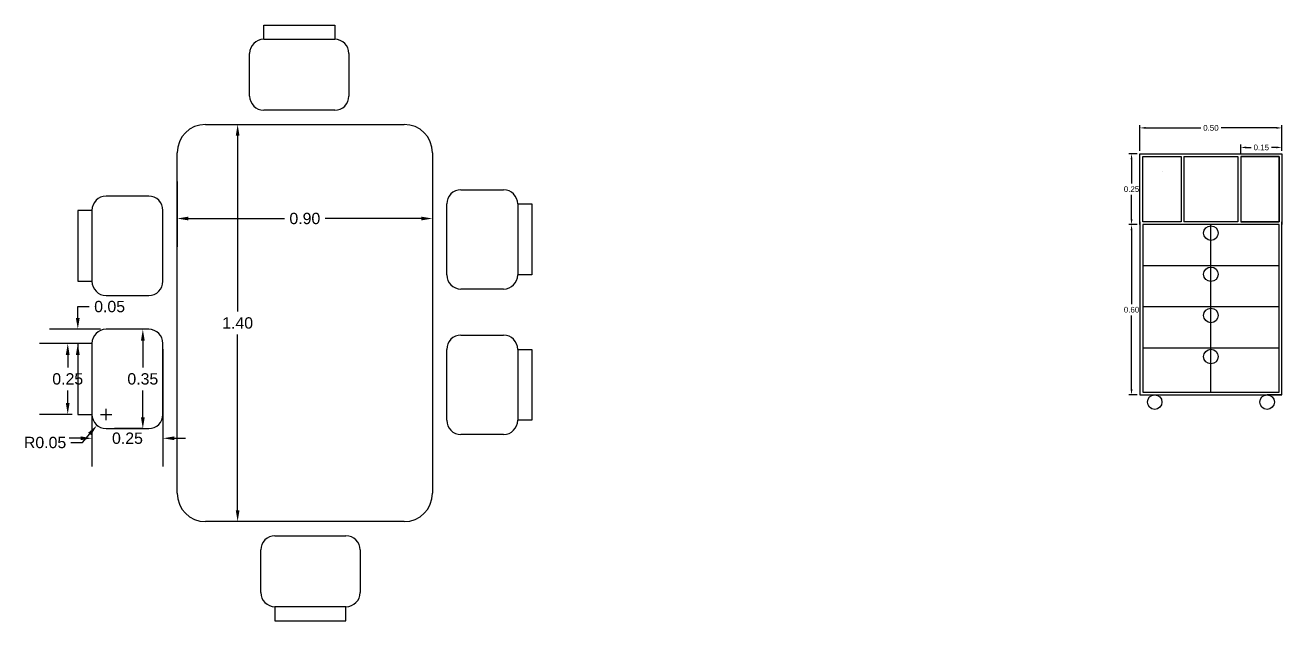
# Model space of a CAD drawing. Header units: metres. Extents: x 2869.8 to 2892.4, y 1544 to 1550.8.
# Drawn here: x 2882.661 to 2887.089, y 1544.169 to 1546.269 of the extents above; entities that cross this region are included whole.
import ezdxf

# ---------------------------------------------------------------- set-up
doc = ezdxf.new("R2010")
doc.units = ezdxf.units.M
doc.header["$LTSCALE"] = 5
doc.linetypes.add('CENTER', pattern=[50.8, 31.75, -6.35, 6.35, -6.35])
for name, color, linetype in [('ARCHIVERO-CONTORNO', 6, 'Continuous'), ('ARCHIVERO-COTAS', 8, 'Continuous'), ('ARCHIVERO-EJE DE SIMETRIA', 1, 'CENTER'), ('ARCHIVERO-POMOS', 4, 'Continuous'), ('MESA-CONTORNO', 4, 'Continuous'), ('MESA-COTAS', 8, 'Continuous'), ('SILLAS-CONTORNO', 6, 'Continuous')]:
    doc.layers.add(name, color=color, linetype=linetype)
doc.styles.get("Standard").update_dxf_attribs({"font": 'arial.ttf'})
doc.dimstyles.new('Escala 1-10', dxfattribs={"dimtxt": 0.02, "dimasz": 0.02, "dimexe": 0.01, "dimexo": 0.01, "dimgap": 0.01, "dimtad": 0, "dimtih": 1, "dimtoh": 1, "dimzin": 0, "dimdsep": 46, "dimtxsty": 'Standard', "dimcen": 0.01, "dimclrd": 256, "dimclre": 256, "dimclrt": 256, "dimadec": 0, "dimazin": 0, "dimtfac": 1, "dimtofl": 0, "dimtmove": 0, "dimatfit": 3, "dimfxl": 0, "dimtolj": 1, "dimtzin": 0, "dimarcsym": 0})
doc.dimstyles.new('Escala 1-20', dxfattribs={"dimtxt": 0.04, "dimasz": 0.04, "dimexe": 0.1, "dimexo": 0.02, "dimgap": 0.02, "dimtad": 0, "dimtih": 1, "dimtoh": 1, "dimzin": 0, "dimdsep": 46, "dimtxsty": 'Standard', "dimcen": 0.02, "dimclrd": 256, "dimclre": 256, "dimclrt": 256, "dimadec": 0, "dimazin": 0, "dimtfac": 1, "dimtofl": 0, "dimtmove": 0, "dimatfit": 3, "dimfxl": 0, "dimtolj": 1, "dimtzin": 0, "dimarcsym": 0})

# ---------------------------------------------------------------- blocks, each defined once
blk = doc.blocks.new('*D34')
at = {"layer": 'Defpoints', "color": 0, "transparency": 16777216}
for p in [(2883.1963, 1545.7378), (2884.0963, 1545.7378), (2884.0963, 1545.5869)]:
    blk.add_point(p, dxfattribs=at)
at = {"layer": 'MESA-COTAS', "lineweight": -2, "transparency": 16777216}
for p, q in [((2883.1963, 1545.7178), (2883.1963, 1545.4869)), ((2884.0963, 1545.7178), (2884.0963, 1545.4869)), ((2883.2363, 1545.5869), (2883.5744, 1545.5869)), ((2884.0563, 1545.5869), (2883.7182, 1545.5869))]:
    blk.add_line(p, q, dxfattribs=at)
at = {"layer": 'MESA-COTAS', "transparency": 16777216}
for points in [[(2883.2363, 1545.5935), (2883.2363, 1545.5802), (2883.1963, 1545.5869)], [(2884.0563, 1545.5935), (2884.0563, 1545.5802), (2884.0963, 1545.5869)]]:
    blk.add_solid(points, dxfattribs=at)
at = {"layer": 'MESA-COTAS', "transparency": 16777216, "insert": (2883.6463, 1545.5869), "char_height": 0.04, "attachment_point": 5}
blk.add_mtext('\\A1;0.90', dxfattribs=at)
blk = doc.blocks.new('*D35')
at = {"layer": 'Defpoints', "color": 0, "transparency": 16777216}
for p in [(2883.3621, 1545.9186), (2883.4095, 1544.5186), (2883.4138, 1544.5186)]:
    blk.add_point(p, dxfattribs=at)
at = {"layer": 'MESA-COTAS', "lineweight": -2, "transparency": 16777216}
for p, q in [((2883.3821, 1545.9186), (2883.5095, 1545.9186)), ((2883.4095, 1545.8786), (2883.4095, 1545.2591)), ((2883.4095, 1544.5586), (2883.4095, 1545.1782)), ((2883.3938, 1544.5186), (2883.3095, 1544.5186))]:
    blk.add_line(p, q, dxfattribs=at)
at = {"layer": 'MESA-COTAS', "transparency": 16777216}
for points in [[(2883.4029, 1545.8786), (2883.4162, 1545.8786), (2883.4095, 1545.9186)], [(2883.4029, 1544.5586), (2883.4162, 1544.5586), (2883.4095, 1544.5186)]]:
    blk.add_solid(points, dxfattribs=at)
at = {"layer": 'MESA-COTAS', "transparency": 16777216, "insert": (2883.4095, 1545.2186), "char_height": 0.04, "attachment_point": 5}
blk.add_mtext('\\A1;1.40', dxfattribs=at)
blk = doc.blocks.new('*D36')
at = {"layer": 'Defpoints', "color": 0, "transparency": 16777216}
for p in [(2883.0963, 1545.1964), (2883.0754, 1544.8464), (2883.0963, 1544.8464)]:
    blk.add_point(p, dxfattribs=at)
at = {"layer": 'MESA-COTAS', "lineweight": -2, "transparency": 16777216}
for p, q in [((2883.0763, 1545.1964), (2882.9754, 1545.1964)), ((2883.0754, 1545.1564), (2883.0754, 1545.0619)), ((2883.0754, 1544.8864), (2883.0754, 1544.981)), ((2883.0763, 1544.8464), (2882.9754, 1544.8464))]:
    blk.add_line(p, q, dxfattribs=at)
at = {"layer": 'MESA-COTAS', "transparency": 16777216}
for points in [[(2883.0687, 1545.1564), (2883.0821, 1545.1564), (2883.0754, 1545.1964)], [(2883.0687, 1544.8864), (2883.0821, 1544.8864), (2883.0754, 1544.8464)]]:
    blk.add_solid(points, dxfattribs=at)
at = {"layer": 'MESA-COTAS', "transparency": 16777216, "insert": (2883.0754, 1545.0214), "char_height": 0.04, "attachment_point": 5}
blk.add_mtext('\\A1;0.35', dxfattribs=at)
blk = doc.blocks.new('*D37')
at = {"layer": 'Defpoints', "color": 0, "transparency": 16777216}
for p in [(2882.8963, 1545.1464), (2883.1463, 1545.1464), (2883.1463, 1544.8123)]:
    blk.add_point(p, dxfattribs=at)
at = {"layer": 'MESA-COTAS', "lineweight": -2, "transparency": 16777216}
for p, q in [((2882.8963, 1545.1264), (2882.8963, 1544.7123)), ((2883.1463, 1545.1264), (2883.1463, 1544.7123)), ((2882.8563, 1544.8123), (2882.8163, 1544.8123)), ((2883.1863, 1544.8123), (2883.2263, 1544.8123))]:
    blk.add_line(p, q, dxfattribs=at)
at = {"layer": 'MESA-COTAS', "transparency": 16777216}
for points in [[(2882.8563, 1544.819), (2882.8563, 1544.8056), (2882.8963, 1544.8123)], [(2883.1863, 1544.819), (2883.1863, 1544.8056), (2883.1463, 1544.8123)]]:
    blk.add_solid(points, dxfattribs=at)
at = {"layer": 'MESA-COTAS', "transparency": 16777216, "insert": (2883.0213, 1544.8123), "char_height": 0.04, "attachment_point": 5}
blk.add_mtext('\\A1;0.25', dxfattribs=at)
blk = doc.blocks.new('*D38')
at = {"layer": 'Defpoints', "color": 0, "transparency": 16777216}
for p in [(2882.8108, 1545.1464), (2882.8463, 1545.1464), (2882.8463, 1544.8964)]:
    blk.add_point(p, dxfattribs=at)
at = {"layer": 'MESA-COTAS', "lineweight": -2, "transparency": 16777216}
for p, q in [((2882.8263, 1545.1464), (2882.7108, 1545.1464)), ((2882.8108, 1545.1064), (2882.8108, 1545.0619)), ((2882.8108, 1544.9364), (2882.8108, 1544.981)), ((2882.8263, 1544.8964), (2882.7108, 1544.8964))]:
    blk.add_line(p, q, dxfattribs=at)
at = {"layer": 'MESA-COTAS', "transparency": 16777216}
for points in [[(2882.8041, 1545.1064), (2882.8174, 1545.1064), (2882.8108, 1545.1464)], [(2882.8041, 1544.9364), (2882.8174, 1544.9364), (2882.8108, 1544.8964)]]:
    blk.add_solid(points, dxfattribs=at)
at = {"layer": 'MESA-COTAS', "transparency": 16777216, "insert": (2882.8108, 1545.0214), "char_height": 0.04, "attachment_point": 5}
blk.add_mtext('\\A1;0.25', dxfattribs=at)
blk = doc.blocks.new('*D39')
at = {"layer": 'Defpoints', "color": 0, "transparency": 16777216}
for p in [(2882.8463, 1545.1964), (2882.9463, 1545.1964), (2882.8963, 1545.1464)]:
    blk.add_point(p, dxfattribs=at)
at = {"layer": 'MESA-COTAS', "lineweight": -2, "transparency": 16777216}
for p, q in [((2882.8463, 1545.2364), (2882.8463, 1545.2764)), ((2882.8463, 1545.2764), (2882.8863, 1545.2764)), ((2882.9263, 1545.1964), (2882.7463, 1545.1964)), ((2882.8763, 1545.1464), (2882.7463, 1545.1464)), ((2882.8463, 1545.1064), (2882.8463, 1545.0664))]:
    blk.add_line(p, q, dxfattribs=at)
at = {"layer": 'MESA-COTAS', "transparency": 16777216}
for points in [[(2882.8396, 1545.2364), (2882.8529, 1545.2364), (2882.8463, 1545.1964)], [(2882.8396, 1545.1064), (2882.8529, 1545.1064), (2882.8463, 1545.1464)]]:
    blk.add_solid(points, dxfattribs=at)
at = {"layer": 'MESA-COTAS', "transparency": 16777216, "insert": (2882.9584, 1545.2764), "char_height": 0.04, "attachment_point": 5}
blk.add_mtext('\\A1;0.05', dxfattribs=at)
blk = doc.blocks.new('*D40')
at = {"layer": 'Defpoints', "color": 0, "transparency": 16777216}
for p in [(2882.9463, 1544.8964), (2882.914, 1544.8583)]:
    blk.add_point(p, dxfattribs=at)
at = {"layer": 'MESA-COTAS', "lineweight": -2, "transparency": 16777216}
for p, q in [((2882.9463, 1544.8764), (2882.9463, 1544.9164)), ((2882.9263, 1544.8964), (2882.9663, 1544.8964)), ((2882.8623, 1544.7972), (2882.8881, 1544.8277)), ((2882.8223, 1544.7972), (2882.8623, 1544.7972))]:
    blk.add_line(p, q, dxfattribs=at)
at = {"layer": 'MESA-COTAS', "transparency": 16777216}
blk.add_solid([(2882.883, 1544.832), (2882.8932, 1544.8234), (2882.914, 1544.8583)], dxfattribs=at)
at = {"layer": 'MESA-COTAS', "transparency": 16777216, "insert": (2882.731, 1544.7972), "char_height": 0.04, "attachment_point": 5}
blk.add_mtext('\\A1;R0.05', dxfattribs=at)
blk = doc.blocks.new('*D41')
at = {"layer": 'ARCHIVERO-COTAS', "lineweight": -2, "transparency": 16777216}
for p, q in [((2886.589, 1545.8254), (2886.589, 1545.9163)), ((2886.609, 1545.9063), (2886.8031, 1545.9063)), ((2887.069, 1545.9063), (2886.875, 1545.9063)), ((2887.089, 1545.8254), (2887.089, 1545.9163))]:
    blk.add_line(p, q, dxfattribs=at)
at = {"layer": 'ARCHIVERO-COTAS', "transparency": 16777216}
for points in [[(2886.609, 1545.9097), (2886.609, 1545.903), (2886.589, 1545.9063)], [(2887.069, 1545.9097), (2887.069, 1545.903), (2887.089, 1545.9063)]]:
    blk.add_solid(points, dxfattribs=at)
at = {"layer": 'Defpoints', "color": 0, "transparency": 16777216}
for p in [(2887.089, 1545.9063), (2886.589, 1545.8154), (2887.089, 1545.8154)]:
    blk.add_point(p, dxfattribs=at)
at = {"layer": 'ARCHIVERO-COTAS', "transparency": 16777216, "insert": (2886.839, 1545.9063), "char_height": 0.02, "attachment_point": 5}
blk.add_mtext('\\A1;0.50', dxfattribs=at)
blk = doc.blocks.new('*D43')
at = {"layer": 'ARCHIVERO-COTAS', "lineweight": -2, "transparency": 16777216}
for p, q in [((2886.944, 1545.8154), (2886.944, 1545.8475)), ((2887.089, 1545.8254), (2887.089, 1545.8475)), ((2886.964, 1545.8375), (2886.9805, 1545.8375)), ((2887.069, 1545.8375), (2887.0526, 1545.8375))]:
    blk.add_line(p, q, dxfattribs=at)
at = {"layer": 'ARCHIVERO-COTAS', "transparency": 16777216}
for points in [[(2886.964, 1545.8408), (2886.964, 1545.8342), (2886.944, 1545.8375)], [(2887.069, 1545.8408), (2887.069, 1545.8342), (2887.089, 1545.8375)]]:
    blk.add_solid(points, dxfattribs=at)
at = {"layer": 'Defpoints', "color": 0, "transparency": 16777216}
for p in [(2886.944, 1545.8375), (2886.944, 1545.8054), (2887.089, 1545.8154)]:
    blk.add_point(p, dxfattribs=at)
at = {"layer": 'ARCHIVERO-COTAS', "transparency": 16777216, "insert": (2887.0165, 1545.8375), "char_height": 0.02, "attachment_point": 5}
blk.add_mtext('\\A1;0.15', dxfattribs=at)
blk = doc.blocks.new('*D44')
at = {"layer": 'ARCHIVERO-COTAS', "lineweight": -2, "transparency": 16777216}
for p, q in [((2886.579, 1545.8154), (2886.5493, 1545.8154)), ((2886.5593, 1545.7954), (2886.5593, 1545.7106)), ((2886.5593, 1545.5854), (2886.5593, 1545.6702)), ((2886.579, 1545.5654), (2886.5493, 1545.5654))]:
    blk.add_line(p, q, dxfattribs=at)
at = {"layer": 'ARCHIVERO-COTAS', "transparency": 16777216}
for points in [[(2886.556, 1545.7954), (2886.5627, 1545.7954), (2886.5593, 1545.8154)], [(2886.556, 1545.5854), (2886.5627, 1545.5854), (2886.5593, 1545.5654)]]:
    blk.add_solid(points, dxfattribs=at)
at = {"layer": 'Defpoints', "color": 0, "transparency": 16777216}
for p in [(2886.589, 1545.8154), (2886.5593, 1545.5654), (2886.589, 1545.5654)]:
    blk.add_point(p, dxfattribs=at)
at = {"layer": 'ARCHIVERO-COTAS', "transparency": 16777216, "insert": (2886.5593, 1545.6904), "char_height": 0.02, "attachment_point": 5}
blk.add_mtext('\\A1;0.25', dxfattribs=at)
blk = doc.blocks.new('*D46')
at = {"layer": 'ARCHIVERO-COTAS', "lineweight": -2, "transparency": 16777216}
for p, q in [((2886.579, 1545.5654), (2886.5493, 1545.5654)), ((2886.5593, 1545.5454), (2886.5593, 1545.2856)), ((2886.5593, 1544.9854), (2886.5593, 1545.2452)), ((2886.579, 1544.9654), (2886.5493, 1544.9654))]:
    blk.add_line(p, q, dxfattribs=at)
at = {"layer": 'ARCHIVERO-COTAS', "transparency": 16777216}
for points in [[(2886.556, 1545.5454), (2886.5627, 1545.5454), (2886.5593, 1545.5654)], [(2886.556, 1544.9854), (2886.5627, 1544.9854), (2886.5593, 1544.9654)]]:
    blk.add_solid(points, dxfattribs=at)
at = {"layer": 'Defpoints', "color": 0, "transparency": 16777216}
for p in [(2886.5593, 1545.5654), (2886.589, 1545.5654), (2886.589, 1544.9654)]:
    blk.add_point(p, dxfattribs=at)
at = {"layer": 'ARCHIVERO-COTAS', "transparency": 16777216, "insert": (2886.5593, 1545.2654), "char_height": 0.02, "attachment_point": 5}
blk.add_mtext('\\A1;0.60', dxfattribs=at)

msp = doc.modelspace()

# ---------------------------------------------------------------- linework, layer by layer
at = {"layer": 'ARCHIVERO-CONTORNO'}
for p, q in [((2886.589, 1545.8154), (2887.089, 1545.8154)), ((2886.589, 1545.5654), (2886.589, 1545.8154)), ((2886.589, 1545.5754), (2886.589, 1545.8054)), ((2886.599, 1545.8054), (2886.734, 1545.8054)), ((2886.599, 1545.5754), (2886.599, 1545.8054)), ((2886.599, 1545.8054), (2886.734, 1545.8054)), ((2886.734, 1545.8054), (2886.734, 1545.5754)), ((2886.744, 1545.8054), (2886.744, 1545.5754)), ((2886.744, 1545.8054), (2886.934, 1545.8054)), ((2886.934, 1545.8054), (2886.934, 1545.5754)), ((2887.079, 1545.8054), (2886.944, 1545.8054)), ((2886.944, 1545.8054), (2886.944, 1545.5754)), ((2886.944, 1545.8054), (2887.079, 1545.8054)), ((2887.079, 1545.8054), (2887.079, 1545.5754)), ((2887.079, 1545.5754), (2887.079, 1545.8054)), ((2887.089, 1545.8154), (2887.089, 1545.5654)), ((2886.6679, 1545.7519), (2886.6679, 1545.7519)), ((2886.589, 1545.5754), (2886.589, 1544.9654)), ((2886.734, 1545.5754), (2886.599, 1545.5754)), ((2886.934, 1545.5754), (2886.744, 1545.5754)), ((2887.079, 1545.5754), (2886.944, 1545.5754)), ((2886.944, 1545.5754), (2887.079, 1545.5754)), ((2887.089, 1544.9654), (2887.089, 1545.5754)), ((2887.079, 1545.5654), (2886.599, 1545.5654)), ((2886.599, 1545.5654), (2886.599, 1544.9754)), ((2887.079, 1544.9754), (2887.079, 1545.5654)), ((2887.079, 1545.4204), (2886.599, 1545.4204)), ((2887.079, 1545.2754), (2886.599, 1545.2754)), ((2887.079, 1545.1304), (2886.599, 1545.1304)), ((2886.589, 1544.9654), (2887.089, 1544.9654)), ((2886.589, 1544.9654), (2886.641, 1544.9654)), ((2886.599, 1544.9754), (2887.079, 1544.9754)), ((2887.089, 1544.9654), (2887.037, 1544.9654))]:
    msp.add_line(p, q, dxfattribs=at)
for centre in [(2886.641, 1544.9398), (2887.037, 1544.9398)]:
    msp.add_circle(centre, 0.0256, dxfattribs=at)
at = {"layer": 'ARCHIVERO-EJE DE SIMETRIA'}
msp.add_line((2886.839, 1544.9754), (2886.839, 1545.5654), dxfattribs=at)
at = {"layer": 'ARCHIVERO-POMOS'}
msp.add_line((2886.839, 1545.2754), (2886.839, 1545.2754), dxfattribs=at)
for centre in [(2886.839, 1545.5354), (2886.839, 1545.3904), (2886.839, 1545.2454), (2886.839, 1545.1004)]:
    msp.add_circle(centre, 0.0256, dxfattribs=at)
at = {"layer": 'MESA-CONTORNO'}
for p, q in [((2883.2963, 1545.9186), (2883.9963, 1545.9186)), ((2883.1963, 1544.6186), (2883.1963, 1545.8186)), ((2884.0963, 1545.8186), (2884.0963, 1544.6186)), ((2883.9963, 1544.5186), (2883.2963, 1544.5186))]:
    msp.add_line(p, q, dxfattribs=at)
for centre, start, end in [((2883.2963, 1545.8186), 90, 180), ((2883.9963, 1545.8186), 0, 90), ((2883.2963, 1544.6186), 180, 270), ((2883.9963, 1544.6186), 270, 0)]:
    msp.add_arc(centre, 0.1, start, end, dxfattribs=at)
at = {"layer": 'SILLAS-CONTORNO'}
for p, q in [((2883.5017, 1546.2186), (2883.5017, 1546.2686)), ((2883.5017, 1546.2686), (2883.7517, 1546.2686)), ((2883.7517, 1546.2686), (2883.7517, 1546.2186)), ((2883.5017, 1546.2186), (2883.7517, 1546.2186)), ((2883.4517, 1546.0186), (2883.4517, 1546.1686)), ((2883.8017, 1546.1686), (2883.8017, 1546.0186)), ((2883.7517, 1545.9686), (2883.5017, 1545.9686)), ((2883.0963, 1545.6657), (2882.9463, 1545.6657)), ((2884.1963, 1545.6882), (2884.3463, 1545.6882)), ((2884.1463, 1545.3882), (2884.1463, 1545.6382)), ((2884.3963, 1545.6382), (2884.3963, 1545.3882)), ((2884.3963, 1545.6382), (2884.4463, 1545.6382)), ((2884.4463, 1545.6382), (2884.4463, 1545.3882)), ((2882.8963, 1545.6157), (2882.8463, 1545.6157)), ((2882.8463, 1545.6157), (2882.8463, 1545.3657)), ((2882.8963, 1545.6157), (2882.8963, 1545.3657)), ((2883.1463, 1545.3657), (2883.1463, 1545.6157)), ((2882.8463, 1545.3657), (2882.8963, 1545.3657)), ((2884.4463, 1545.3882), (2884.3963, 1545.3882)), ((2882.9463, 1545.3157), (2883.0963, 1545.3157)), ((2884.3463, 1545.3382), (2884.1963, 1545.3382)), ((2883.0963, 1545.1964), (2882.9463, 1545.1964)), ((2882.8963, 1545.1464), (2882.8463, 1545.1464)), ((2882.8463, 1545.1464), (2882.8463, 1544.8964)), ((2882.8963, 1545.1464), (2882.8963, 1544.8964)), ((2883.1463, 1544.8964), (2883.1463, 1545.1464)), ((2884.1963, 1545.1757), (2884.3463, 1545.1757)), ((2884.1463, 1544.8757), (2884.1463, 1545.1257)), ((2884.3963, 1545.1257), (2884.3963, 1544.8757)), ((2884.3963, 1545.1257), (2884.4463, 1545.1257)), ((2884.4463, 1545.1257), (2884.4463, 1544.8757)), ((2882.8463, 1544.8964), (2882.8963, 1544.8964)), ((2884.4463, 1544.8757), (2884.3963, 1544.8757)), ((2882.9463, 1544.8464), (2883.0963, 1544.8464)), ((2884.3463, 1544.8257), (2884.1963, 1544.8257)), ((2883.5411, 1544.4686), (2883.7911, 1544.4686)), ((2883.4911, 1544.2686), (2883.4911, 1544.4186)), ((2883.8411, 1544.4186), (2883.8411, 1544.2686)), ((2883.7911, 1544.2186), (2883.5411, 1544.2186)), ((2883.5411, 1544.2186), (2883.5411, 1544.1686)), ((2883.7911, 1544.1686), (2883.7911, 1544.2186)), ((2883.5411, 1544.1686), (2883.7911, 1544.1686))]:
    msp.add_line(p, q, dxfattribs=at)
for centre, start, end in [((2883.5017, 1546.1686), 90, 180), ((2883.7517, 1546.1686), 0, 90), ((2883.5017, 1546.0186), 180, 270), ((2883.7517, 1546.0186), 270, 0), ((2882.9463, 1545.6157), 90, 180), ((2883.0963, 1545.6157), 0, 90), ((2884.1963, 1545.6382), 90, 180), ((2884.3463, 1545.6382), 0, 90), ((2882.9463, 1545.3657), 180, 270), ((2883.0963, 1545.3657), 270, 0), ((2884.1963, 1545.3882), 180, 270), ((2884.3463, 1545.3882), 270, 0), ((2882.9463, 1545.1464), 90, 180), ((2883.0963, 1545.1464), 0, 90), ((2884.1963, 1545.1257), 90, 180), ((2884.3463, 1545.1257), 0, 90), ((2882.9463, 1544.8964), 180, 270), ((2883.0963, 1544.8964), 270, 0), ((2884.1963, 1544.8757), 180, 270), ((2884.3463, 1544.8757), 270, 0), ((2883.5411, 1544.4186), 90, 180), ((2883.7911, 1544.4186), 0, 90), ((2883.5411, 1544.2686), 180, 270), ((2883.7911, 1544.2686), 270, 0)]:
    msp.add_arc(centre, 0.05, start, end, dxfattribs=at)

# ---------------------------------------------------------------- dimensions: what is measured, and where the dimension line sits
at = {"layer": 'ARCHIVERO-COTAS'}
for base, p1, p2, picture, middle in [((2887.089, 1545.9063), (2886.589, 1545.8154), (2887.089, 1545.8154), '*D41', (2886.839, 1545.9063)), ((2886.9440262314, 1545.8375039546), (2887.0890262314, 1545.8154081497), (2886.9440262314, 1545.8054081497), '*D43', (2887.0165262314, 1545.8375039546))]:
    dim = msp.add_linear_dim(base=base, p1=p1, p2=p2, dimstyle='Escala 1-10', dxfattribs=at)
    dim.commit()
    dim.dimension.update_dxf_attribs({"geometry": picture, "text_midpoint": middle})
for p1, picture, middle in [((2886.589, 1545.8154), '*D44', (2886.5593, 1545.6904)), ((2886.589, 1544.9654), '*D46', (2886.5593, 1545.2654))]:
    dim = msp.add_linear_dim(base=(2886.5593, 1545.5654), p1=p1, p2=(2886.589, 1545.5654), angle=90, dimstyle='Escala 1-10', dxfattribs=at)
    dim.commit()
    dim.dimension.update_dxf_attribs({"geometry": picture, "text_midpoint": middle})
at = {"layer": 'MESA-COTAS'}
for base, p1, p2, picture, middle in [((2883.4095, 1544.5186), (2883.3621, 1545.9186), (2883.4138, 1544.5186), '*D35', (2883.4095, 1545.2186)), ((2882.8108, 1545.1464), (2882.8463, 1544.8964), (2882.8463, 1545.1464), '*D38', (2882.8108, 1545.0214))]:
    dim = msp.add_linear_dim(base=base, p1=p1, p2=p2, angle=90, dimstyle='Escala 1-20', dxfattribs=at)
    dim.commit()
    dim.dimension.update_dxf_attribs({"geometry": picture, "text_midpoint": middle})
for base, p1, p2, picture, middle in [((2884.0963, 1545.5869), (2883.1963, 1545.7378), (2884.0963, 1545.7378), '*D34', (2883.6463, 1545.5869)), ((2883.1463, 1544.8123), (2882.8963, 1545.1464), (2883.1463, 1545.1464), '*D37', (2883.0213, 1544.8123))]:
    dim = msp.add_linear_dim(base=base, p1=p1, p2=p2, dimstyle='Escala 1-20', dxfattribs=at)
    dim.commit()
    dim.dimension.update_dxf_attribs({"geometry": picture, "text_midpoint": middle})
for base, p1, p2, angle, picture, middle, dimtype in [((2882.8463, 1545.1964), (2882.8963, 1545.1464), (2882.9463, 1545.1964), 90, '*D39', (2882.9584, 1545.2764), 160), ((2883.0754, 1544.8464), (2883.0963, 1545.1964), (2883.0963, 1544.8464), 270, '*D36', (2883.0754, 1545.0214), 161)]:
    dim = msp.add_linear_dim(base=base, p1=p1, p2=p2, angle=angle, dimstyle='Escala 1-20', dxfattribs=at)
    dim.commit()
    dim.dimension.update_dxf_attribs({"geometry": picture, "text_midpoint": middle, "dimtype": dimtype})
dim = msp.add_radius_dim(center=(2882.9463, 1544.8964), mpoint=(2882.914, 1544.8583), dimstyle='Escala 1-20', dxfattribs=at)
dim.commit()
dim.dimension.update_dxf_attribs({"geometry": '*D40', "text_midpoint": (2882.731, 1544.7972)})

doc.saveas('drawing.dxf')
